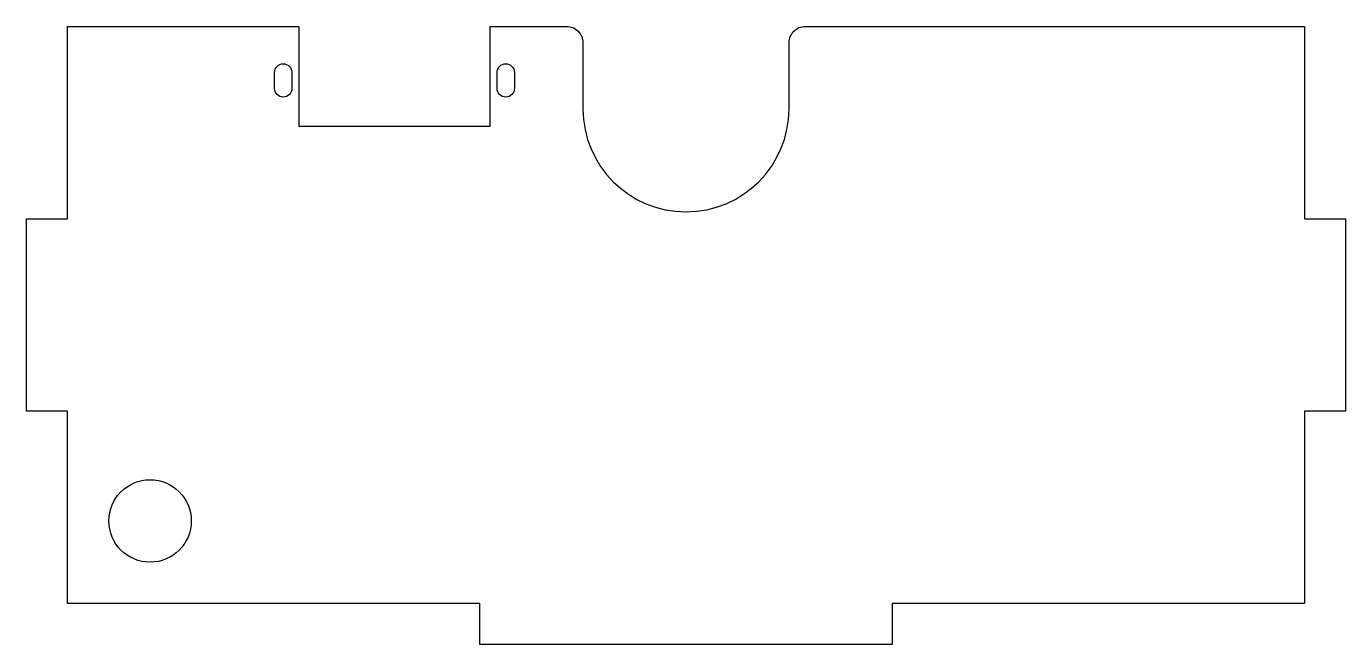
# Model space of a CAD drawing. Header units: millimetres. Extents: x -160 to 0, y -75 to 0.
import ezdxf

# ---------------------------------------------------------------- set-up
doc = ezdxf.new("R2010")
doc.units = ezdxf.units.MM
doc.layers.get('0').update_dxf_attribs({"linetype": 'CONTINUOUS'})

msp = doc.modelspace()

# ---------------------------------------------------------------- linework, layer by layer
for points in [[(-94.5, 0, -0.414214), (-92.5, -2), (-92.5, -10, 1), (-67.5, -10), (-67.5, -2, -0.414214), (-65.5, 0), (-5, 0), (-5, -23.33), (0, -23.33), (0, -46.67), (-5, -46.67), (-5, -70), (-55, -70), (-55, -75), (-105, -75), (-105, -70), (-155, -70), (-155, -46.67), (-160, -46.67), (-160, -23.33), (-155, -23.33), (-155, 0), (-126.97, 0), (-126.97, -12.11), (-103.75, -12.11), (-103.75, 0)], [(-129.9, -5.59, -1), (-127.8, -5.59), (-127.8, -7.52, -1), (-129.9, -7.52)], [(-102.91, -5.59, -1), (-100.81, -5.59), (-100.81, -7.52, -1), (-102.91, -7.52)]]:
    msp.add_lwpolyline(points, format="xyb", close=True)
msp.add_circle((-145, -60), 5)

doc.saveas('drawing.dxf')
